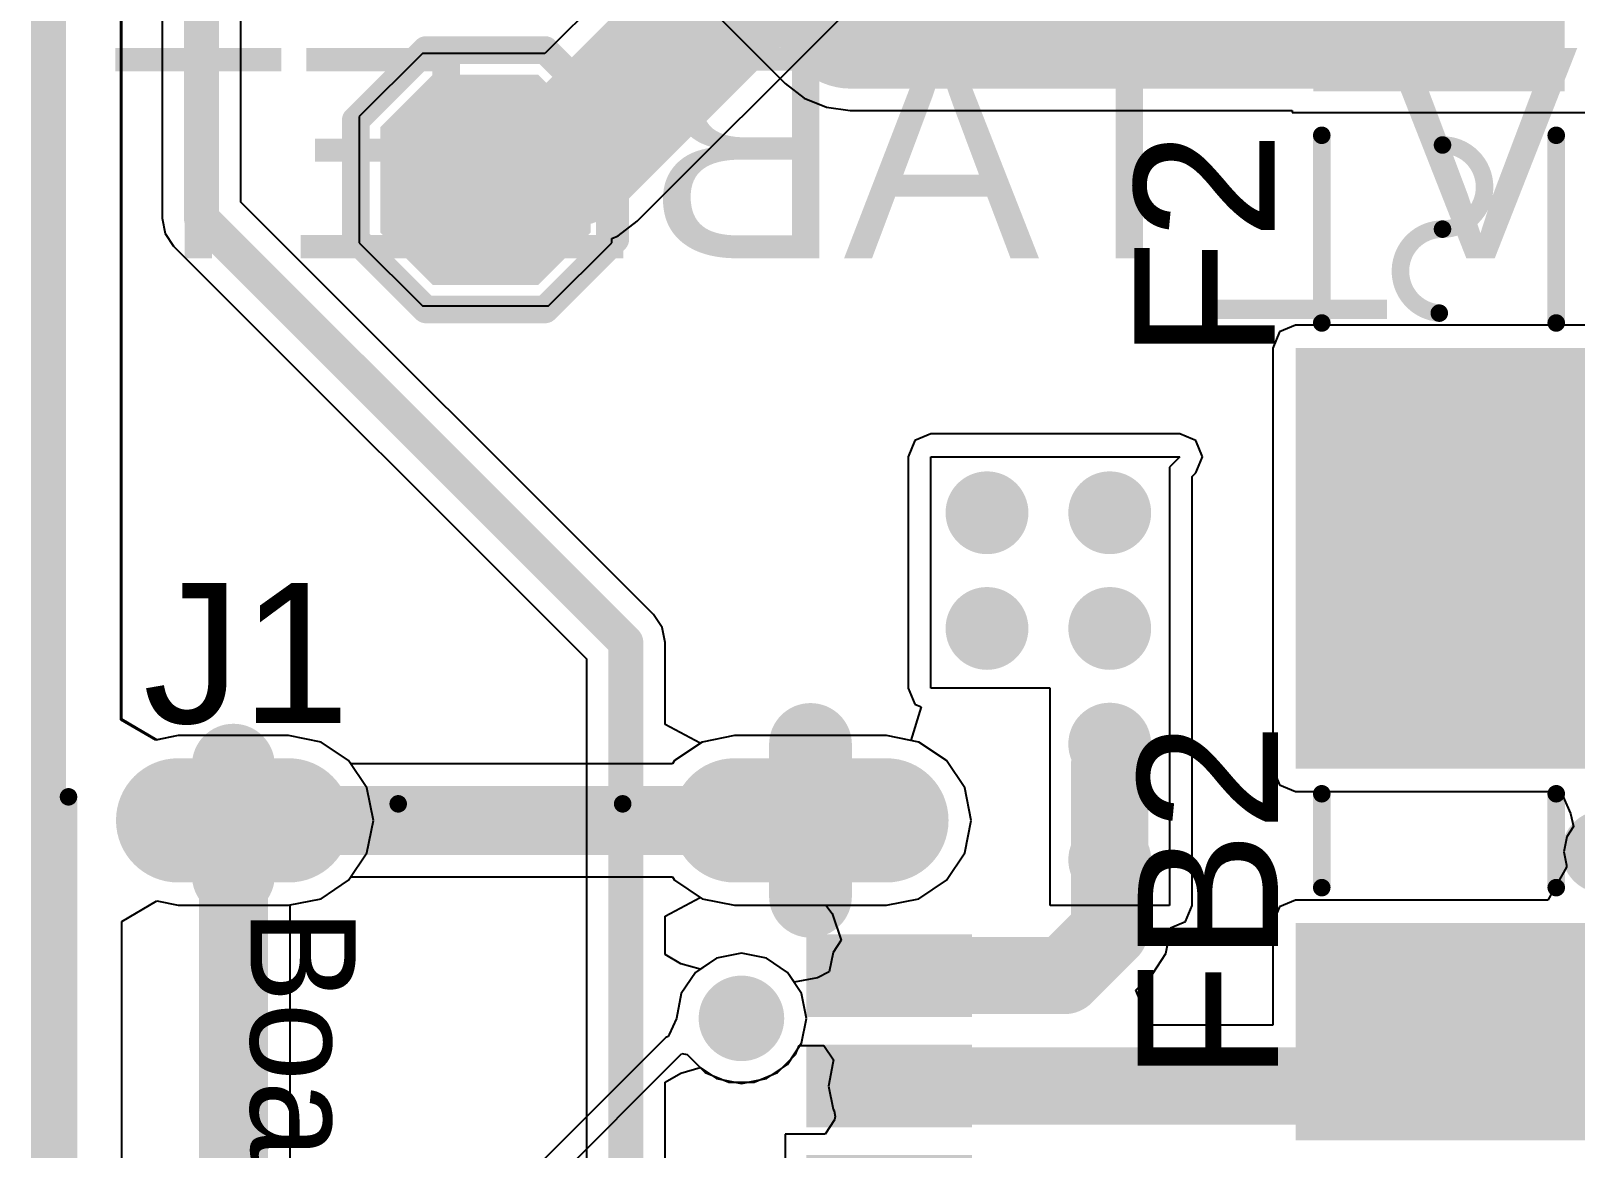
# Model space of a CAD drawing. Header units: millimetres. Extents: x -0.52 to 3.79, y -0.54 to 3.26.
# Drawn here: x -0.1526 to 0.2877, y 1.6927 to 2.0115 of the extents above; entities that cross this region are included whole.
import ezdxf

# ---------------------------------------------------------------- set-up
doc = ezdxf.new("R2010")
doc.units = ezdxf.units.MM
doc.header["$MEASUREMENT"] = 0
for name, color, linetype in [('BottomLayer', 5, 'Continuous'), ('BottomOverlay', 54, 'Continuous'), ('BottomPaste', 16, 'Continuous'), ('BottomSolder', 6, 'Continuous'), ('Mechanical2', 216, 'Continuous'), ('MultiLayer', 9, 'Continuous'), ('PadHoleLayer', 156, 'Continuous'), ('TopLayer', 1, 'Continuous'), ('TopOverlay', 2, 'Continuous'), ('TopPaste', 8, 'Continuous'), ('TopSolder', 216, 'Continuous'), ('ViaHoleLayer', 16, 'Continuous')]:
    doc.layers.add(name, color=color, linetype=linetype)
doc.styles.add('Arial', font='', dxfattribs={"height": 0.2})
doc.styles.get('Arial').set_extended_font_data('Arial')

# ---------------------------------------------------------------- blocks, each defined once
blk = doc.blocks.new('IND_1206_30')
at = {"layer": 'TopLayer'}
for points in [[(-0.0811, 0.03583), (-0.02598, 0.03583), (-0.02598, -0.03583), (-0.0811, -0.03583)], [(0.02598, 0.03583), (0.0811, 0.03583), (0.0811, -0.03583), (0.02598, -0.03583)]]:
    blk.add_hatch(color=1, dxfattribs=at).paths.add_polyline_path(points)
at = {"layer": 'TopPaste'}
for points in [[(-0.0811, 0.03583), (-0.02598, 0.03583), (-0.02598, -0.03583), (-0.0811, -0.03583)], [(0.02598, 0.03583), (0.0811, 0.03583), (0.0811, -0.03583), (0.02598, -0.03583)]]:
    blk.add_hatch(color=8, dxfattribs=at).paths.add_polyline_path(points)
at = {"layer": 'TopSolder'}
for points in [[(-0.0811, 0.03583), (-0.02598, 0.03583), (-0.02598, -0.03583), (-0.0811, -0.03583)], [(0.02598, 0.03583), (0.0811, 0.03583), (0.0811, -0.03583), (0.02598, -0.03583)]]:
    blk.add_hatch(color=216, dxfattribs=at).paths.add_polyline_path(points)
at = {"layer": 'TopOverlay', "const_width": 0.005}
for points in [[(-0.01339, 0.03343), (0.01339, 0.03343)], [(-0.01339, -0.03343), (0.01339, -0.03343)]]:
    blk.add_lwpolyline(points, dxfattribs=at)
at = {"layer": 'TopOverlay', "const_width": 0.0025}
for points in [[(-0.01464, 0.03343, 1), (-0.01214, 0.03343, 1)], [(0.01214, 0.03343, 1), (0.01464, 0.03343, 1)], [(-0.01464, -0.03343, 1), (-0.01214, -0.03343, 1)], [(0.01214, -0.03343, 1), (0.01464, -0.03343, 1)]]:
    blk.add_lwpolyline(points, format="xyb", close=True, dxfattribs=at)
blk = doc.blocks.new('TYPE_C_31_M_12__31')
at = {"layer": 'BottomLayer'}
h = blk.add_hatch(color=5, dxfattribs=at)
edge = h.paths.add_edge_path()
edge.add_arc((-0.04429, -0.00079), 0.01772, 0, 180)
edge.add_line((-0.06201, -0.00079), (-0.06201, -0.04409))
edge.add_arc((-0.04429, -0.04409), 0.01772, 180, 360)
edge.add_line((-0.02657, -0.04409), (-0.02657, -0.00079))
h = blk.add_hatch(color=5, dxfattribs=at)
edge = h.paths.add_edge_path()
edge.add_arc((0.29626, -0.04409), 0.01772, 180, 360)
edge.add_line((0.31398, -0.04409), (0.31398, -0.00079))
edge.add_arc((0.29626, -0.00079), 0.01772, 0, 180)
edge.add_line((0.27854, -0.00079), (0.27854, -0.04409))
h = blk.add_hatch(color=5, dxfattribs=at)
edge = h.paths.add_edge_path()
edge.add_arc((-0.04429, -0.20276), 0.01772, 180, 360)
edge.add_line((-0.02657, -0.20276), (-0.02657, -0.17126))
edge.add_arc((-0.04429, -0.17126), 0.01772, 0, 180)
edge.add_line((-0.06201, -0.17126), (-0.06201, -0.20276))
h = blk.add_hatch(color=5, dxfattribs=at)
edge = h.paths.add_edge_path()
edge.add_arc((0.29626, -0.20276), 0.01772, 180, 360)
edge.add_line((0.31398, -0.20276), (0.31398, -0.17126))
edge.add_arc((0.29626, -0.17126), 0.01772, 0, 180)
edge.add_line((0.27854, -0.17126), (0.27854, -0.20276))
at = {"layer": 'BottomSolder'}
h = blk.add_hatch(color=6, dxfattribs=at)
edge = h.paths.add_edge_path()
edge.add_arc((-0.02264, -0.02244), 0.01181, 270, 450)
edge.add_line((-0.02264, -0.01063), (-0.06594, -0.01063))
edge.add_arc((-0.06594, -0.02244), 0.01181, 90, 270)
edge.add_line((-0.06594, -0.03425), (-0.02264, -0.03425))
h = blk.add_hatch(color=6, dxfattribs=at)
edge = h.paths.add_edge_path()
edge.add_arc((0.27461, -0.02244), 0.01181, 90, 270)
edge.add_line((0.27461, -0.03425), (0.31791, -0.03425))
edge.add_arc((0.31791, -0.02244), 0.01181, 270, 450)
edge.add_line((0.31791, -0.01063), (0.27461, -0.01063))
h = blk.add_hatch(color=6, dxfattribs=at)
edge = h.paths.add_edge_path()
edge.add_arc((0.0122, -0.04213), 0.0122, 0, 360)
h = blk.add_hatch(color=6, dxfattribs=at)
edge = h.paths.add_edge_path()
edge.add_arc((0.23976, -0.04213), 0.0122, 0, 360)
h = blk.add_hatch(color=6, dxfattribs=at)
edge = h.paths.add_edge_path()
edge.add_arc((-0.06004, -0.18701), 0.01181, 90, 270)
edge.add_line((-0.06004, -0.19882), (-0.02854, -0.19882))
edge.add_arc((-0.02854, -0.18701), 0.01181, 270, 450)
edge.add_line((-0.02854, -0.1752), (-0.06004, -0.1752))
h = blk.add_hatch(color=6, dxfattribs=at)
edge = h.paths.add_edge_path()
edge.add_arc((0.28051, -0.18701), 0.01181, 90, 270)
edge.add_line((0.28051, -0.19882), (0.31201, -0.19882))
edge.add_arc((0.31201, -0.18701), 0.01181, 270, 450)
edge.add_line((0.31201, -0.1752), (0.28051, -0.1752))
at = {"layer": 'MultiLayer'}
h = blk.add_hatch(color=9, dxfattribs=at)
edge = h.paths.add_edge_path()
edge.add_arc((-0.04429, -0.00079), 0.01772, 0, 180)
edge.add_line((-0.06201, -0.00079), (-0.06201, -0.04409))
edge.add_arc((-0.04429, -0.04409), 0.01772, 180, 360)
edge.add_line((-0.02657, -0.04409), (-0.02657, -0.00079))
h = blk.add_hatch(color=9, dxfattribs=at)
edge = h.paths.add_edge_path()
edge.add_arc((0.29626, -0.04409), 0.01772, 180, 360)
edge.add_line((0.31398, -0.04409), (0.31398, -0.00079))
edge.add_arc((0.29626, -0.00079), 0.01772, 0, 180)
edge.add_line((0.27854, -0.00079), (0.27854, -0.04409))
h = blk.add_hatch(color=9, dxfattribs=at)
edge = h.paths.add_edge_path()
edge.add_arc((-0.04429, -0.20276), 0.01772, 180, 360)
edge.add_line((-0.02657, -0.20276), (-0.02657, -0.17126))
edge.add_arc((-0.04429, -0.17126), 0.01772, 0, 180)
edge.add_line((-0.06201, -0.17126), (-0.06201, -0.20276))
h = blk.add_hatch(color=9, dxfattribs=at)
edge = h.paths.add_edge_path()
edge.add_arc((0.29626, -0.20276), 0.01772, 180, 360)
edge.add_line((0.31398, -0.20276), (0.31398, -0.17126))
edge.add_arc((0.29626, -0.17126), 0.01772, 0, 180)
edge.add_line((0.27854, -0.17126), (0.27854, -0.20276))
at = {"layer": 'PadHoleLayer'}
h = blk.add_hatch(color=156, dxfattribs=at)
edge = h.paths.add_edge_path()
edge.add_arc((-0.04429, -0.04409), 0.01181, 180, 360)
edge.add_line((-0.03248, -0.04409), (-0.03248, -0.00079))
edge.add_arc((-0.04429, -0.00079), 0.01181, 0, 180)
edge.add_line((-0.0561, -0.00079), (-0.0561, -0.04409))
h = blk.add_hatch(color=156, dxfattribs=at)
edge = h.paths.add_edge_path()
edge.add_arc((0.29626, -0.04409), 0.01181, 180, 360)
edge.add_line((0.30807, -0.04409), (0.30807, -0.00079))
edge.add_arc((0.29626, -0.00079), 0.01181, 0, 180)
edge.add_line((0.28445, -0.00079), (0.28445, -0.04409))
h = blk.add_hatch(color=156, dxfattribs=at)
edge = h.paths.add_edge_path()
edge.add_arc((0.0122, -0.04213), 0.0122, 0, 360)
h = blk.add_hatch(color=156, dxfattribs=at)
edge = h.paths.add_edge_path()
edge.add_arc((0.23976, -0.04213), 0.0122, 0, 360)
h = blk.add_hatch(color=156, dxfattribs=at)
edge = h.paths.add_edge_path()
edge.add_arc((-0.04429, -0.20276), 0.01181, 180, 360)
edge.add_line((-0.03248, -0.20276), (-0.03248, -0.17126))
edge.add_arc((-0.04429, -0.17126), 0.01181, 0, 180)
edge.add_line((-0.0561, -0.17126), (-0.0561, -0.20276))
h = blk.add_hatch(color=156, dxfattribs=at)
edge = h.paths.add_edge_path()
edge.add_arc((0.29626, -0.20276), 0.01181, 180, 360)
edge.add_line((0.30807, -0.20276), (0.30807, -0.17126))
edge.add_arc((0.29626, -0.17126), 0.01181, 0, 180)
edge.add_line((0.28445, -0.17126), (0.28445, -0.20276))
at = {"layer": 'TopLayer'}
for points in [[(-0.01181, 0.02362), (0.01181, 0.02362), (0.01181, -0.02362), (-0.01181, -0.02362)], [(0.01969, 0.02362), (0.04331, 0.02362), (0.04331, -0.02362), (0.01969, -0.02362)], [(0.05118, 0.02362), (0.06299, 0.02362), (0.06299, -0.02362), (0.05118, -0.02362)], [(0.07087, 0.02362), (0.08268, 0.02362), (0.08268, -0.02362), (0.07087, -0.02362)], [(0.09055, 0.02362), (0.10236, 0.02362), (0.10236, -0.02362), (0.09055, -0.02362)], [(0.11024, 0.02362), (0.12205, 0.02362), (0.12205, -0.02362), (0.11024, -0.02362)], [(0.14173, -0.02362), (0.12992, -0.02362), (0.12992, 0.02362), (0.14173, 0.02362)], [(0.16142, -0.02362), (0.14961, -0.02362), (0.14961, 0.02362), (0.16142, 0.02362)], [(0.1811, -0.02362), (0.16929, -0.02362), (0.16929, 0.02362), (0.1811, 0.02362)], [(0.20079, -0.02362), (0.18898, -0.02362), (0.18898, 0.02362), (0.20079, 0.02362)], [(0.23228, -0.02362), (0.20866, -0.02362), (0.20866, 0.02362), (0.23228, 0.02362)], [(0.24016, 0.02362), (0.26378, 0.02362), (0.26378, -0.02362), (0.24016, -0.02362)]]:
    blk.add_hatch(color=1, dxfattribs=at).paths.add_polyline_path(points)
h = blk.add_hatch(color=1, dxfattribs=at)
edge = h.paths.add_edge_path()
edge.add_arc((-0.04429, -0.00079), 0.01772, 0, 180)
edge.add_line((-0.06201, -0.00079), (-0.06201, -0.04409))
edge.add_arc((-0.04429, -0.04409), 0.01772, 180, 360)
edge.add_line((-0.02657, -0.04409), (-0.02657, -0.00079))
h = blk.add_hatch(color=1, dxfattribs=at)
edge = h.paths.add_edge_path()
edge.add_arc((0.29626, -0.04409), 0.01772, 180, 360)
edge.add_line((0.31398, -0.04409), (0.31398, -0.00079))
edge.add_arc((0.29626, -0.00079), 0.01772, 0, 180)
edge.add_line((0.27854, -0.00079), (0.27854, -0.04409))
h = blk.add_hatch(color=1, dxfattribs=at)
edge = h.paths.add_edge_path()
edge.add_arc((-0.04429, -0.20276), 0.01772, 180, 360)
edge.add_line((-0.02657, -0.20276), (-0.02657, -0.17126))
edge.add_arc((-0.04429, -0.17126), 0.01772, 0, 180)
edge.add_line((-0.06201, -0.17126), (-0.06201, -0.20276))
h = blk.add_hatch(color=1, dxfattribs=at)
edge = h.paths.add_edge_path()
edge.add_arc((0.29626, -0.20276), 0.01772, 180, 360)
edge.add_line((0.31398, -0.20276), (0.31398, -0.17126))
edge.add_arc((0.29626, -0.17126), 0.01772, 0, 180)
edge.add_line((0.27854, -0.17126), (0.27854, -0.20276))
at = {"layer": 'TopPaste'}
for points in [[(-0.01181, 0.02362), (0.01181, 0.02362), (0.01181, -0.02362), (-0.01181, -0.02362)], [(0.01969, 0.02362), (0.04331, 0.02362), (0.04331, -0.02362), (0.01969, -0.02362)], [(0.05118, 0.02362), (0.06299, 0.02362), (0.06299, -0.02362), (0.05118, -0.02362)], [(0.07087, 0.02362), (0.08268, 0.02362), (0.08268, -0.02362), (0.07087, -0.02362)], [(0.09055, 0.02362), (0.10236, 0.02362), (0.10236, -0.02362), (0.09055, -0.02362)], [(0.11024, 0.02362), (0.12205, 0.02362), (0.12205, -0.02362), (0.11024, -0.02362)], [(0.14173, -0.02362), (0.12992, -0.02362), (0.12992, 0.02362), (0.14173, 0.02362)], [(0.16142, -0.02362), (0.14961, -0.02362), (0.14961, 0.02362), (0.16142, 0.02362)], [(0.1811, -0.02362), (0.16929, -0.02362), (0.16929, 0.02362), (0.1811, 0.02362)], [(0.20079, -0.02362), (0.18898, -0.02362), (0.18898, 0.02362), (0.20079, 0.02362)], [(0.23228, -0.02362), (0.20866, -0.02362), (0.20866, 0.02362), (0.23228, 0.02362)], [(0.24016, 0.02362), (0.26378, 0.02362), (0.26378, -0.02362), (0.24016, -0.02362)]]:
    blk.add_hatch(color=8, dxfattribs=at).paths.add_polyline_path(points)
at = {"layer": 'TopSolder'}
for points in [[(-0.01181, 0.02362), (0.01181, 0.02362), (0.01181, -0.02362), (-0.01181, -0.02362)], [(0.01969, 0.02362), (0.04331, 0.02362), (0.04331, -0.02362), (0.01969, -0.02362)], [(0.05118, 0.02362), (0.06299, 0.02362), (0.06299, -0.02362), (0.05118, -0.02362)], [(0.07087, 0.02362), (0.08268, 0.02362), (0.08268, -0.02362), (0.07087, -0.02362)], [(0.09055, 0.02362), (0.10236, 0.02362), (0.10236, -0.02362), (0.09055, -0.02362)], [(0.11024, 0.02362), (0.12205, 0.02362), (0.12205, -0.02362), (0.11024, -0.02362)], [(0.14173, -0.02362), (0.12992, -0.02362), (0.12992, 0.02362), (0.14173, 0.02362)], [(0.16142, -0.02362), (0.14961, -0.02362), (0.14961, 0.02362), (0.16142, 0.02362)], [(0.1811, -0.02362), (0.16929, -0.02362), (0.16929, 0.02362), (0.1811, 0.02362)], [(0.20079, -0.02362), (0.18898, -0.02362), (0.18898, 0.02362), (0.20079, 0.02362)], [(0.23228, -0.02362), (0.20866, -0.02362), (0.20866, 0.02362), (0.23228, 0.02362)], [(0.24016, 0.02362), (0.26378, 0.02362), (0.26378, -0.02362), (0.24016, -0.02362)]]:
    blk.add_hatch(color=216, dxfattribs=at).paths.add_polyline_path(points)
h = blk.add_hatch(color=216, dxfattribs=at)
edge = h.paths.add_edge_path()
edge.add_arc((-0.02264, -0.02244), 0.01181, 270, 450)
edge.add_line((-0.02264, -0.01063), (-0.06594, -0.01063))
edge.add_arc((-0.06594, -0.02244), 0.01181, 90, 270)
edge.add_line((-0.06594, -0.03425), (-0.02264, -0.03425))
h = blk.add_hatch(color=216, dxfattribs=at)
edge = h.paths.add_edge_path()
edge.add_arc((0.27461, -0.02244), 0.01181, 90, 270)
edge.add_line((0.27461, -0.03425), (0.31791, -0.03425))
edge.add_arc((0.31791, -0.02244), 0.01181, 270, 450)
edge.add_line((0.31791, -0.01063), (0.27461, -0.01063))
h = blk.add_hatch(color=216, dxfattribs=at)
edge = h.paths.add_edge_path()
edge.add_arc((0.0122, -0.04213), 0.0122, 0, 360)
h = blk.add_hatch(color=216, dxfattribs=at)
edge = h.paths.add_edge_path()
edge.add_arc((0.23976, -0.04213), 0.0122, 0, 360)
h = blk.add_hatch(color=216, dxfattribs=at)
edge = h.paths.add_edge_path()
edge.add_arc((-0.06004, -0.18701), 0.01181, 90, 270)
edge.add_line((-0.06004, -0.19882), (-0.02854, -0.19882))
edge.add_arc((-0.02854, -0.18701), 0.01181, 270, 450)
edge.add_line((-0.02854, -0.1752), (-0.06004, -0.1752))
h = blk.add_hatch(color=216, dxfattribs=at)
edge = h.paths.add_edge_path()
edge.add_arc((0.28051, -0.18701), 0.01181, 90, 270)
edge.add_line((0.28051, -0.19882), (0.31201, -0.19882))
edge.add_arc((0.31201, -0.18701), 0.01181, 270, 450)
edge.add_line((0.31201, -0.1752), (0.28051, -0.1752))
at = {"layer": 'TopOverlay'}
for points, const_width in [([(-0.049, -0.14), (-0.049, -0.076)], 0.005), ([(0.30097, -0.14), (0.30097, -0.076)], 0.005), ([(0.121, -0.207), (0.121, -0.197)], 0.01), ([(0.121, -0.219), (0.109, -0.207)], 0.01), ([(0.133, -0.207), (0.109, -0.207)], 0.01), ([(0.121, -0.219), (0.133, -0.207)], 0.01), ([(0.30297, -0.23402), (-0.051, -0.23402)], 0.005)]:
    blk.add_lwpolyline(points, dxfattribs=dict(at, const_width=const_width))
for points, const_width in [([(-0.05025, -0.076, 1), (-0.04775, -0.076, 1)], 0.0025), ([(0.29972, -0.076, 1), (0.30222, -0.076, 1)], 0.0025), ([(-0.05025, -0.14, 1), (-0.04775, -0.14, 1)], 0.0025), ([(0.29972, -0.14, 1), (0.30222, -0.14, 1)], 0.0025), ([(0.1185, -0.197, 1), (0.1235, -0.197, 1)], 0.005), ([(0.1065, -0.207, 1), (0.1115, -0.207, 1)], 0.005), ([(0.1065, -0.207, 1), (0.1115, -0.207, 1)], 0.005), ([(0.1185, -0.207, 1), (0.1235, -0.207, 1)], 0.005), ([(0.1305, -0.207, 1), (0.1355, -0.207, 1)], 0.005), ([(0.1305, -0.207, 1), (0.1355, -0.207, 1)], 0.005), ([(0.1185, -0.219, 1), (0.1235, -0.219, 1)], 0.005), ([(0.1185, -0.219, 1), (0.1235, -0.219, 1)], 0.005), ([(-0.05225, -0.23402, 1), (-0.04975, -0.23402, 1)], 0.0025), ([(0.30172, -0.23402, 1), (0.30422, -0.23402, 1)], 0.0025)]:
    blk.add_lwpolyline(points, format="xyb", close=True, dxfattribs=dict(at, const_width=const_width))
blk.add_text('Board Edge', height=0.03, dxfattribs=at).set_placement((-0.01904, -0.18212))
blk = doc.blocks.new('T__________B_123')
at = {"layer": 'BottomLayer'}
blk.add_hatch(color=5, dxfattribs=at).paths.add_polyline_path([(0.015, 0.03), (-0.015, 0.03), (-0.03, 0.015), (-0.03, -0.015), (-0.015, -0.03), (0.015, -0.03), (0.03, -0.015), (0.03, 0.015)])
at = {"layer": 'BottomPaste'}
blk.add_hatch(color=16, dxfattribs=at).paths.add_polyline_path([(0.015, 0.03), (-0.015, 0.03), (-0.03, 0.015), (-0.03, -0.015), (-0.015, -0.03), (0.015, -0.03), (0.03, -0.015), (0.03, 0.015)])
at = {"layer": 'BottomSolder'}
blk.add_hatch(color=6, dxfattribs=at).paths.add_polyline_path([(0.015, 0.03), (-0.015, 0.03), (-0.03, 0.015), (-0.03, -0.015), (-0.015, -0.03), (0.015, -0.03), (0.03, -0.015), (0.03, 0.015)])
at = {"layer": 'BottomOverlay', "const_width": 0.00787}
for points in [[(-0.017, 0.037), (-0.037, 0.017)], [(0.017, 0.037), (-0.017, 0.037)], [(0.017, 0.037), (-0.017, 0.037)], [(0.037, 0.017), (0.017, 0.037)], [(-0.037, 0.017), (-0.037, -0.017)], [(0.037, 0.017), (0.037, -0.017)], [(-0.017, -0.037), (-0.037, -0.017)], [(0.037, -0.017), (0.017, -0.037)], [(0.017, -0.037), (-0.017, -0.037)], [(0.017, -0.037), (-0.017, -0.037)]]:
    blk.add_lwpolyline(points, dxfattribs=at)
at = {"layer": 'BottomOverlay', "const_width": 0.00394}
for points in [[(-0.01897, 0.037, 1), (-0.01503, 0.037, 1)], [(-0.01897, 0.037, 1), (-0.01503, 0.037, 1)], [(-0.01897, 0.037, 1), (-0.01503, 0.037, 1)], [(0.01503, 0.037, 1), (0.01897, 0.037, 1)], [(0.01503, 0.037, 1), (0.01897, 0.037, 1)], [(0.01503, 0.037, 1), (0.01897, 0.037, 1)], [(-0.03897, 0.017, 1), (-0.03503, 0.017, 1)], [(-0.03897, 0.017, 1), (-0.03503, 0.017, 1)], [(0.03503, 0.017, 1), (0.03897, 0.017, 1)], [(0.03503, 0.017, 1), (0.03897, 0.017, 1)], [(-0.03897, -0.017, 1), (-0.03503, -0.017, 1)], [(-0.03897, -0.017, 1), (-0.03503, -0.017, 1)], [(0.03503, -0.017, 1), (0.03897, -0.017, 1)], [(0.03503, -0.017, 1), (0.03897, -0.017, 1)], [(-0.01897, -0.037, 1), (-0.01503, -0.037, 1)], [(-0.01897, -0.037, 1), (-0.01503, -0.037, 1)], [(-0.01897, -0.037, 1), (-0.01503, -0.037, 1)], [(0.01503, -0.037, 1), (0.01897, -0.037, 1)], [(0.01503, -0.037, 1), (0.01897, -0.037, 1)], [(0.01503, -0.037, 1), (0.01897, -0.037, 1)]]:
    blk.add_lwpolyline(points, format="xyb", close=True, dxfattribs=at)
blk = doc.blocks.new('F____1206__3216_M_______153')
at = {"layer": 'TopLayer'}
for points in [[(-0.08102, 0.03583), (-0.03929, 0.03583), (-0.03929, -0.03583), (-0.08102, -0.03583)], [(0.03929, 0.03583), (0.08102, 0.03583), (0.08102, -0.03583), (0.03929, -0.03583)]]:
    blk.add_hatch(color=1, dxfattribs=at).paths.add_polyline_path(points)
at = {"layer": 'TopPaste'}
for points in [[(-0.08102, 0.03583), (-0.03929, 0.03583), (-0.03929, -0.03583), (-0.08102, -0.03583)], [(0.03929, 0.03583), (0.08102, 0.03583), (0.08102, -0.03583), (0.03929, -0.03583)]]:
    blk.add_hatch(color=8, dxfattribs=at).paths.add_polyline_path(points)
at = {"layer": 'TopSolder'}
for points in [[(-0.08102, 0.03583), (-0.03929, 0.03583), (-0.03929, -0.03583), (-0.08102, -0.03583)], [(0.03929, 0.03583), (0.08102, 0.03583), (0.08102, -0.03583), (0.03929, -0.03583)]]:
    blk.add_hatch(color=216, dxfattribs=at).paths.add_polyline_path(points)
at = {"layer": 'TopOverlay', "const_width": 0.005}
for points in [[(-0.02677, 0.03343), (0.02677, 0.03343)], [(-0.02677, -0.03343), (0.02677, -0.03343)]]:
    blk.add_lwpolyline(points, dxfattribs=at)
at = {"layer": 'TopOverlay', "const_width": 0.0025}
for points in [[(-0.02802, 0.03343, 1), (-0.02552, 0.03343, 1)], [(0.02552, 0.03343, 1), (0.02802, 0.03343, 1)], [(-0.02521, -0.00008, 1), (-0.02271, -0.00008, 1)], [(-0.00125, -0.001, 1), (0.00125, -0.001, 1)], [(-0.00125, -0.001, 1), (0.00125, -0.001, 1)], [(0.02275, -0.001, 1), (0.02525, -0.001, 1)], [(-0.02802, -0.03343, 1), (-0.02552, -0.03343, 1)], [(0.02552, -0.03343, 1), (0.02802, -0.03343, 1)]]:
    blk.add_lwpolyline(points, format="xyb", close=True, dxfattribs=at)
at = {"layer": 'TopOverlay', "const_width": 0.005}
for points in [[(-0.02396, -0.00008, -0.962331), (0, -0.001)], [(0.024, -0.001, -1), (0, -0.001)]]:
    blk.add_lwpolyline(points, format="xyb", dxfattribs=at)

msp = doc.modelspace()

# ---------------------------------------------------------------- hatches: boundary and pattern name
at = {"layer": 'BottomLayer'}
h = msp.add_hatch(color=5, dxfattribs=at)
edge = h.paths.add_edge_path()
edge.add_arc((0.12, 1.874), 0.01181, 0, 360)
h = msp.add_hatch(color=5, dxfattribs=at)
edge = h.paths.add_edge_path()
edge.add_arc((0.155, 1.874), 0.01181, 0, 360)
h = msp.add_hatch(color=5, dxfattribs=at)
edge = h.paths.add_edge_path()
edge.add_arc((0.12, 1.841), 0.01181, 0, 360)
h = msp.add_hatch(color=5, dxfattribs=at)
edge = h.paths.add_edge_path()
edge.add_arc((0.155, 1.841), 0.01181, 0, 360)
h = msp.add_hatch(color=5, dxfattribs=at)
edge = h.paths.add_edge_path()
edge.add_arc((0.155, 1.808), 0.01181, 0, 360)
h = msp.add_hatch(color=5, dxfattribs=at)
edge = h.paths.add_edge_path()
edge.add_arc((0.29569, 1.77731), 0.01181, 0, 360)
h = msp.add_hatch(color=5, dxfattribs=at)
edge = h.paths.add_edge_path()
edge.add_arc((0.155, 1.775), 0.01181, 0, 360)
at = {"layer": 'BottomSolder'}
h = msp.add_hatch(color=6, dxfattribs=at)
edge = h.paths.add_edge_path()
edge.add_arc((0.12, 1.874), 0.00591, 0, 360)
h = msp.add_hatch(color=6, dxfattribs=at)
edge = h.paths.add_edge_path()
edge.add_arc((0.155, 1.874), 0.00591, 0, 360)
h = msp.add_hatch(color=6, dxfattribs=at)
edge = h.paths.add_edge_path()
edge.add_arc((0.12, 1.841), 0.00591, 0, 360)
h = msp.add_hatch(color=6, dxfattribs=at)
edge = h.paths.add_edge_path()
edge.add_arc((0.155, 1.841), 0.00591, 0, 360)
h = msp.add_hatch(color=6, dxfattribs=at)
edge = h.paths.add_edge_path()
edge.add_arc((0.155, 1.808), 0.00591, 0, 360)
h = msp.add_hatch(color=6, dxfattribs=at)
edge = h.paths.add_edge_path()
edge.add_arc((0.155, 1.775), 0.00591, 0, 360)
at = {"layer": 'TopLayer'}
for points in [[(0.208, 1.83399), (0.291, 1.83399), (0.291, 1.921), (0.208, 1.921)], [(0.208, 1.801), (0.337, 1.801), (0.337, 1.862), (0.208, 1.862)], [(0.208, 1.695), (0.392, 1.695), (0.392, 1.757), (0.208, 1.757)]]:
    msp.add_hatch(color=1, dxfattribs=at).paths.add_polyline_path(points)
h = msp.add_hatch(color=1, dxfattribs=at)
edge = h.paths.add_edge_path()
edge.add_arc((0.12, 1.874), 0.01181, 0, 360)
h = msp.add_hatch(color=1, dxfattribs=at)
edge = h.paths.add_edge_path()
edge.add_arc((0.155, 1.874), 0.01181, 0, 360)
h = msp.add_hatch(color=1, dxfattribs=at)
edge = h.paths.add_edge_path()
edge.add_arc((0.12, 1.841), 0.01181, 0, 360)
h = msp.add_hatch(color=1, dxfattribs=at)
edge = h.paths.add_edge_path()
edge.add_arc((0.155, 1.841), 0.01181, 0, 360)
h = msp.add_hatch(color=1, dxfattribs=at)
edge = h.paths.add_edge_path()
edge.add_arc((0.155, 1.808), 0.01181, 0, 360)
h = msp.add_hatch(color=1, dxfattribs=at)
edge = h.paths.add_edge_path()
edge.add_arc((0.29569, 1.77731), 0.01181, 0, 360)
h = msp.add_hatch(color=1, dxfattribs=at)
edge = h.paths.add_edge_path()
edge.add_arc((0.155, 1.775), 0.01181, 0, 360)
at = {"layer": 'TopSolder'}
h = msp.add_hatch(color=216, dxfattribs=at)
edge = h.paths.add_edge_path()
edge.add_arc((0.12, 1.874), 0.00591, 0, 360)
h = msp.add_hatch(color=216, dxfattribs=at)
edge = h.paths.add_edge_path()
edge.add_arc((0.155, 1.874), 0.00591, 0, 360)
h = msp.add_hatch(color=216, dxfattribs=at)
edge = h.paths.add_edge_path()
edge.add_arc((0.12, 1.841), 0.00591, 0, 360)
h = msp.add_hatch(color=216, dxfattribs=at)
edge = h.paths.add_edge_path()
edge.add_arc((0.155, 1.841), 0.00591, 0, 360)
h = msp.add_hatch(color=216, dxfattribs=at)
edge = h.paths.add_edge_path()
edge.add_arc((0.155, 1.808), 0.00591, 0, 360)
h = msp.add_hatch(color=216, dxfattribs=at)
edge = h.paths.add_edge_path()
edge.add_arc((0.155, 1.775), 0.00591, 0, 360)
at = {"layer": 'ViaHoleLayer'}
h = msp.add_hatch(color=16, dxfattribs=at)
edge = h.paths.add_edge_path()
edge.add_arc((0.12, 1.874), 0.00591, 0, 360)
h = msp.add_hatch(color=16, dxfattribs=at)
edge = h.paths.add_edge_path()
edge.add_arc((0.155, 1.874), 0.00591, 0, 360)
h = msp.add_hatch(color=16, dxfattribs=at)
edge = h.paths.add_edge_path()
edge.add_arc((0.12, 1.841), 0.00591, 0, 360)
h = msp.add_hatch(color=16, dxfattribs=at)
edge = h.paths.add_edge_path()
edge.add_arc((0.155, 1.841), 0.00591, 0, 360)
h = msp.add_hatch(color=16, dxfattribs=at)
edge = h.paths.add_edge_path()
edge.add_arc((0.155, 1.808), 0.00591, 0, 360)
h = msp.add_hatch(color=16, dxfattribs=at)
edge = h.paths.add_edge_path()
edge.add_arc((0.155, 1.775), 0.00591, 0, 360)

# ---------------------------------------------------------------- linework, layer by layer
at = {"layer": 'BottomLayer'}
for p, q in [((-0.12675, 1.81512), (-0.12675, 2.96752)), ((-0.11522, 2.912), (-0.11522, 1.958)), ((-0.09278, 1.96265), (-0.09278, 2.90735)), ((0.04246, 2.05354), (-0.00609, 2.005)), ((0.02026, 1.95717), (0.07954, 2.01646)), ((-0.041, 2.005), (-0.059, 1.987)), ((-0.00609, 2.005), (-0.041, 2.005)), ((-0.059, 1.987), (-0.059, 1.951)), ((0.02493, 1.84493), (-0.09278, 1.96265)), ((-0.11522, 1.958), (-0.11522, 1.958)), ((-0.11522, 1.958), (-0.11436, 1.95371)), ((0.01483, 1.953), (0.02026, 1.95717)), ((-0.11436, 1.95371), (-0.11193, 1.95007)), ((-0.059, 1.951), (-0.041, 1.933)), ((-0.005, 1.933), (0.013, 1.951)), ((0.013, 1.95225), (0.01483, 1.953)), ((0.013, 1.951), (0.013, 1.95225)), ((-0.11193, 1.95007), (0.00578, 1.83235)), ((-0.041, 1.933), (-0.005, 1.933)), ((0.02736, 1.84129), (0.02493, 1.84493)), ((0.02493, 1.84493), (0.02493, 1.84493)), ((0.02822, 1.837), (0.02736, 1.84129)), ((0.02822, 1.81357), (0.02822, 1.837)), ((0.00578, 1.83235), (0.00578, 1.671)), ((-0.11675, 1.80922), (-0.12675, 1.81512)), ((-0.11064, 1.81043), (-0.11675, 1.80922)), ((-0.07915, 1.81043), (-0.11064, 1.81043)), ((-0.06989, 1.80859), (-0.07915, 1.81043)), ((0.03822, 1.80823), (0.02822, 1.81357)), ((0.04802, 1.81043), (0.03876, 1.80859)), ((0.09132, 1.81043), (0.04802, 1.81043)), ((0.10058, 1.80859), (0.09132, 1.81043)), ((-0.06205, 1.80335), (-0.06989, 1.80859)), ((0.03876, 1.80859), (0.03822, 1.80823)), ((0.10842, 1.80335), (0.10058, 1.80859)), ((-0.05681, 1.79551), (-0.06205, 1.80335)), ((0.11367, 1.79551), (0.10842, 1.80335)), ((-0.05497, 1.78625), (-0.05681, 1.79551)), ((0.11551, 1.78625), (0.11367, 1.79551)), ((-0.05681, 1.777), (-0.05497, 1.78625)), ((0.11367, 1.777), (0.11551, 1.78625)), ((-0.06205, 1.76915), (-0.05681, 1.777)), ((0.10842, 1.76915), (0.11367, 1.777)), ((-0.06989, 1.76391), (-0.06205, 1.76915)), ((0.10058, 1.76391), (0.10842, 1.76915)), ((-0.12675, 1.75738), (-0.11675, 1.76329)), ((-0.11675, 1.76329), (-0.11064, 1.76207)), ((-0.11064, 1.76207), (-0.07915, 1.76207)), ((-0.07915, 1.76207), (-0.06989, 1.76391)), ((0.02822, 1.75893), (0.03822, 1.76428)), ((0.03822, 1.76428), (0.03876, 1.76391)), ((0.03876, 1.76391), (0.04802, 1.76207)), ((0.04802, 1.76207), (0.09132, 1.76207)), ((0.09132, 1.76207), (0.10058, 1.76391)), ((-0.12675, 1.47457), (-0.12675, 1.75738)), ((0.02822, 1.74794), (0.02822, 1.75893)), ((0.04999, 1.74832), (0.04288, 1.7469)), ((0.05709, 1.7469), (0.04999, 1.74832)), ((0.03268, 1.74533), (0.02822, 1.74794)), ((0.03822, 1.74379), (0.03268, 1.74533)), ((0.04288, 1.7469), (0.03822, 1.74379)), ((0.06311, 1.74288), (0.05709, 1.7469)), ((0.06713, 1.73686), (0.06311, 1.74288)), ((0.06855, 1.72976), (0.06713, 1.73686)), ((0.06713, 1.72265), (0.06855, 1.72976)), ((0.06311, 1.71663), (0.06713, 1.72265)), ((0.02822, 1.71157), (0.03268, 1.71418)), ((0.03268, 1.71418), (0.03822, 1.71573)), ((0.03822, 1.71573), (0.04288, 1.71261)), ((0.05709, 1.71261), (0.06311, 1.71663)), ((0.02822, 1.67013), (0.02822, 1.71157)), ((0.04288, 1.71261), (0.04999, 1.71119)), ((0.04999, 1.71119), (0.05709, 1.71261))]:
    msp.add_line(p, q, dxfattribs=at)
for points, const_width in [([(-0.104, 1.958), (-0.104, 2.912)], 0.01), ([(0.00172, 1.97572), (0.061, 2.035)], 0.04), ([(-0.01972, 1.969), (-0.013, 1.97572)], 0.04), ([(-0.013, 1.97572), (0.00172, 1.97572)], 0.04), ([(-0.023, 1.969), (-0.01972, 1.969)], 0.04), ([(-0.104, 1.958), (0.017, 1.837)], 0.01), ([(0.017, 1.671), (0.017, 1.837)], 0.01)]:
    msp.add_lwpolyline(points, dxfattribs=dict(at, const_width=const_width))
for points, const_width in [([(-0.023, 1.97572, 1), (-0.003, 1.97572, 1)], 0.02), ([(-0.023, 1.97572, 1), (-0.003, 1.97572, 1)], 0.02), ([(-0.00828, 1.97572, 1), (0.01172, 1.97572, 1)], 0.02), ([(-0.00828, 1.97572, 1), (0.01172, 1.97572, 1)], 0.02), ([(-0.033, 1.969, 1), (-0.013, 1.969, 1)], 0.02), ([(-0.02972, 1.969, 1), (-0.00972, 1.969, 1)], 0.02), ([(-0.02972, 1.969, 1), (-0.00972, 1.969, 1)], 0.02), ([(-0.1065, 1.958, 1), (-0.1015, 1.958, 1)], 0.005), ([(-0.1065, 1.958, 1), (-0.1015, 1.958, 1)], 0.005), ([(0.0145, 1.837, 1), (0.0195, 1.837, 1)], 0.005), ([(0.0145, 1.837, 1), (0.0195, 1.837, 1)], 0.005)]:
    msp.add_lwpolyline(points, format="xyb", close=True, dxfattribs=dict(at, const_width=const_width))
at = {"layer": 'Mechanical2', "const_width": 0.01}
msp.add_lwpolyline([(-0.14764, -0.49213), (-0.14764, 2.97244)], dxfattribs=at)
at = {"layer": 'TopLayer'}
for p, q in [((-0.127, 1.81496), (-0.127, 2.96717)), ((0.02946, 2.02946), (0.06246, 1.99646)), ((0.06246, 1.99646), (0.06246, 1.99646)), ((0.06246, 1.99646), (0.06789, 1.99229)), ((0.06789, 1.99229), (0.07421, 1.98967)), ((0.07421, 1.98967), (0.081, 1.98878)), ((0.081, 1.98878), (0.20706, 1.98878)), ((0.20706, 1.98878), (0.20706, 1.9882)), ((0.20706, 1.9882), (0.29072, 1.9882)), ((0.20341, 1.92559), (0.20151, 1.921)), ((0.208, 1.92749), (0.20341, 1.92559)), ((0.291, 1.92749), (0.208, 1.92749)), ((0.20151, 1.921), (0.20151, 1.862)), ((0.09941, 1.89459), (0.09751, 1.89)), ((0.104, 1.89649), (0.09941, 1.89459)), ((0.16923, 1.89649), (0.104, 1.89649)), ((0.17492, 1.89649), (0.16923, 1.89649)), ((0.175, 1.89649), (0.17492, 1.89649)), ((0.17492, 1.89649), (0.17492, 1.89649)), ((0.17862, 1.895), (0.175, 1.89649)), ((0.175, 1.89649), (0.175, 1.89649)), ((0.17959, 1.89459), (0.17862, 1.895)), ((0.17862, 1.895), (0.17862, 1.895)), ((0.18149, 1.89), (0.17959, 1.89459)), ((0.17959, 1.89459), (0.17959, 1.89459)), ((0.09751, 1.89), (0.09751, 1.824)), ((0.104, 1.89), (0.175, 1.89)), ((0.104, 1.824), (0.104, 1.89)), ((0.175, 1.89), (0.172, 1.887)), ((0.17959, 1.88541), (0.18149, 1.89)), ((0.18149, 1.89), (0.18149, 1.89)), ((0.172, 1.887), (0.172, 1.762)), ((0.17849, 1.88431), (0.17954, 1.88535)), ((0.17954, 1.88535), (0.17959, 1.88541)), ((0.17959, 1.88541), (0.17959, 1.88541)), ((0.17849, 1.762), (0.17849, 1.88431)), ((0.20151, 1.862), (0.20151, 1.83399)), ((0.20151, 1.83399), (0.20151, 1.801)), ((0.09751, 1.824), (0.09941, 1.81941)), ((0.138, 1.824), (0.104, 1.824)), ((0.138, 1.762), (0.138, 1.824)), ((0.1012, 1.81866), (0.09829, 1.80905)), ((0.09941, 1.81941), (0.1012, 1.81866)), ((-0.117, 1.80917), (-0.127, 1.81496)), ((-0.11064, 1.81043), (-0.117, 1.80917)), ((-0.07915, 1.81043), (-0.11064, 1.81043)), ((-0.06989, 1.80859), (-0.07915, 1.81043)), ((0.04802, 1.81043), (0.03876, 1.80859)), ((0.09132, 1.81043), (0.04802, 1.81043)), ((0.09829, 1.80905), (0.09132, 1.81043)), ((-0.06205, 1.80335), (-0.06989, 1.80859)), ((0.03876, 1.80859), (0.03092, 1.80335)), ((-0.06142, 1.8024), (-0.06205, 1.80335)), ((0.03029, 1.8024), (-0.06142, 1.8024)), ((0.03092, 1.80335), (0.03029, 1.8024)), ((0.20151, 1.801), (0.20341, 1.79641)), ((0.20341, 1.79641), (0.208, 1.79451)), ((0.208, 1.79451), (0.28362, 1.79451)), ((0.28362, 1.79451), (0.28642, 1.78825)), ((0.28642, 1.78825), (0.28727, 1.78451)), ((0.28727, 1.78451), (0.28533, 1.7816)), ((0.28533, 1.7816), (0.28447, 1.77731)), ((0.28447, 1.77731), (0.28523, 1.77349)), ((0.28527, 1.77292), (0.27994, 1.76349)), ((0.28523, 1.77349), (0.28527, 1.77292)), ((-0.06989, 1.76391), (-0.06205, 1.76915)), ((-0.06205, 1.76915), (-0.06142, 1.7701)), ((-0.06142, 1.7701), (0.03029, 1.7701)), ((0.03029, 1.7701), (0.03092, 1.76915)), ((0.03092, 1.76915), (0.03876, 1.76391)), ((-0.07874, 1.76215), (-0.06989, 1.76391)), ((-0.07874, 1.4698), (-0.07874, 1.76215)), ((0.03876, 1.76391), (0.04802, 1.76207)), ((0.04802, 1.76207), (0.074, 1.76207)), ((0.074, 1.76207), (0.07581, 1.75965)), ((0.172, 1.762), (0.138, 1.762)), ((0.17659, 1.75741), (0.17849, 1.762)), ((0.20341, 1.76159), (0.20151, 1.757)), ((0.208, 1.76349), (0.20341, 1.76159)), ((0.27994, 1.76349), (0.208, 1.76349)), ((0.07581, 1.75965), (0.07842, 1.75207)), ((0.17233, 1.75564), (0.17659, 1.75741)), ((0.20151, 1.757), (0.20151, 1.7278)), ((0.17101, 1.74823), (0.17233, 1.75487)), ((0.17233, 1.75487), (0.17233, 1.75564)), ((0.04999, 1.74832), (0.04288, 1.7469)), ((0.05709, 1.7469), (0.04999, 1.74832)), ((0.0761, 1.74859), (0.075, 1.74308)), ((0.07842, 1.75207), (0.0761, 1.74859)), ((0.16726, 1.74261), (0.17101, 1.74823)), ((0.04288, 1.7469), (0.03686, 1.74288)), ((0.06311, 1.74288), (0.05709, 1.7469)), ((0.03686, 1.74288), (0.03284, 1.73686)), ((0.06498, 1.74008), (0.06311, 1.74288)), ((0.07165, 1.74136), (0.06498, 1.74008)), ((0.075, 1.74308), (0.07165, 1.74136)), ((0.16244, 1.7378), (0.16726, 1.74261)), ((0.03284, 1.73686), (0.03142, 1.72976)), ((0.16658, 1.7278), (0.16244, 1.7378)), ((0.03142, 1.72976), (0.02941, 1.72515)), ((0.20151, 1.7278), (0.16658, 1.7278)), ((0.02843, 1.72434), (-0.01459, 1.68132)), ((0.02904, 1.7246), (0.02843, 1.72434)), ((0.02941, 1.72515), (0.02904, 1.7246)), ((0.06542, 1.71944), (0.06648, 1.722)), ((0.06648, 1.722), (0.07343, 1.722)), ((0.07343, 1.722), (0.07626, 1.71791)), ((-0.01, 1.67673), (0.03302, 1.71975)), ((0.03302, 1.71975), (0.03455, 1.71944)), ((0.03455, 1.71944), (0.03967, 1.71432)), ((0.0603, 1.71432), (0.06542, 1.71944)), ((0.07626, 1.71791), (0.07608, 1.717)), ((0.03967, 1.71432), (0.04637, 1.71155)), ((0.05361, 1.71155), (0.0603, 1.71432)), ((0.07608, 1.717), (0.07478, 1.71046)), ((0.04637, 1.71155), (0.05361, 1.71155)), ((0.07478, 1.71046), (0.0761, 1.70383)), ((0.07653, 1.7008), (0.07382, 1.69678)), ((0.0761, 1.70383), (0.07642, 1.70335)), ((0.07642, 1.70335), (0.07673, 1.70178)), ((0.07673, 1.70178), (0.07653, 1.7008)), ((0.07382, 1.69678), (0.06249, 1.69678)), ((0.06249, 1.69678), (0.06249, 1.65719))]:
    msp.add_line(p, q, dxfattribs=at)
for points, const_width in [([(0.048, 2.048), (0.081, 2.015)], 0.04), ([(0.081, 2.015), (0.24883, 2.015)], 0.04), ([(0.155, 1.775), (0.155, 1.803)], 0.022), ([(-0.0949, 1.4457), (-0.0949, 1.78625)], 0.01969), ([(-0.0949, 1.78625), (0.06967, 1.78625)], 0.01969), ([(0.155, 1.75487), (0.155, 1.775)], 0.022), ([(0.14211, 1.74198), (0.155, 1.75487)], 0.022), ([(0.09211, 1.74196), (0.09213, 1.74198)], 0.022), ([(0.09213, 1.74198), (0.14211, 1.74198)], 0.022), ([(0.23245, 1.71046), (0.24889, 1.72691)], 0.022), ([(0.09211, 1.71046), (0.23245, 1.71046)], 0.022), ([(0.0872, 1.70555), (0.09211, 1.71046)], 0.01)]:
    msp.add_lwpolyline(points, dxfattribs=dict(at, const_width=const_width))
for points, const_width in [([(0.071, 2.015, 1), (0.091, 2.015, 1)], 0.02), ([(0.071, 2.015, 1), (0.091, 2.015, 1)], 0.02), ([(0.23883, 2.015, 1), (0.25883, 2.015, 1)], 0.02), ([(0.1495, 1.803, 1), (0.1605, 1.803, 1)], 0.011), ([(-0.09982, 1.78625, 1), (-0.08997, 1.78625, 1)], 0.00984), ([(-0.09982, 1.78625, 1), (-0.08997, 1.78625, 1)], 0.00984), ([(0.06475, 1.78625, 1), (0.07459, 1.78625, 1)], 0.00984), ([(0.1495, 1.775, 1), (0.1605, 1.775, 1)], 0.011), ([(0.1495, 1.775, 1), (0.1605, 1.775, 1)], 0.011), ([(0.1495, 1.75487, 1), (0.1605, 1.75487, 1)], 0.011), ([(0.1495, 1.75487, 1), (0.1605, 1.75487, 1)], 0.011), ([(0.08661, 1.74196, 1), (0.09761, 1.74196, 1)], 0.011), ([(0.08663, 1.74198, 1), (0.09763, 1.74198, 1)], 0.011), ([(0.08663, 1.74198, 1), (0.09763, 1.74198, 1)], 0.011), ([(0.13661, 1.74198, 1), (0.14761, 1.74198, 1)], 0.011), ([(0.13661, 1.74198, 1), (0.14761, 1.74198, 1)], 0.011), ([(0.24339, 1.72691, 1), (0.25439, 1.72691, 1)], 0.011), ([(0.08661, 1.71046, 1), (0.09761, 1.71046, 1)], 0.011), ([(0.22695, 1.71046, 1), (0.23795, 1.71046, 1)], 0.011), ([(0.22695, 1.71046, 1), (0.23795, 1.71046, 1)], 0.011), ([(0.08961, 1.71046, 1), (0.09461, 1.71046, 1)], 0.005), ([(0.0847, 1.70555, 1), (0.0897, 1.70555, 1)], 0.005)]:
    msp.add_lwpolyline(points, format="xyb", close=True, dxfattribs=dict(at, const_width=const_width))

# ---------------------------------------------------------------- block references
for name, p, rotation in [('F____1206__3216_M_______153', (0.24889, 1.95491), 90), ('T__________B_123', (-0.023, 1.969), 180), ('IND_1206_30', (0.24889, 1.78045), 90), ('TYPE_C_31_M_12__31', (0.09211, 1.74196), 270)]:
    msp.add_blockref(name, p, dxfattribs=dict(rotation=rotation))

# ---------------------------------------------------------------- texts
at = {"layer": 'BottomOverlay', "style": 'Arial', "text_generation_flag": 2}
msp.add_text('5V_TABLET', height=0.06, rotation=360, dxfattribs=at).set_placement((0.3353, 1.94659))
at = {"layer": 'TopOverlay', "style": 'Arial'}
for s, p in [('F2', (0.20199, 1.91768)), ('FB2', (0.20299, 1.71168))]:
    msp.add_text(s, height=0.04, rotation=90, dxfattribs=at).set_placement(p)
msp.add_text('J1', height=0.04, dxfattribs=at).set_placement((-0.12066, 1.81401))

doc.saveas('drawing.dxf')
